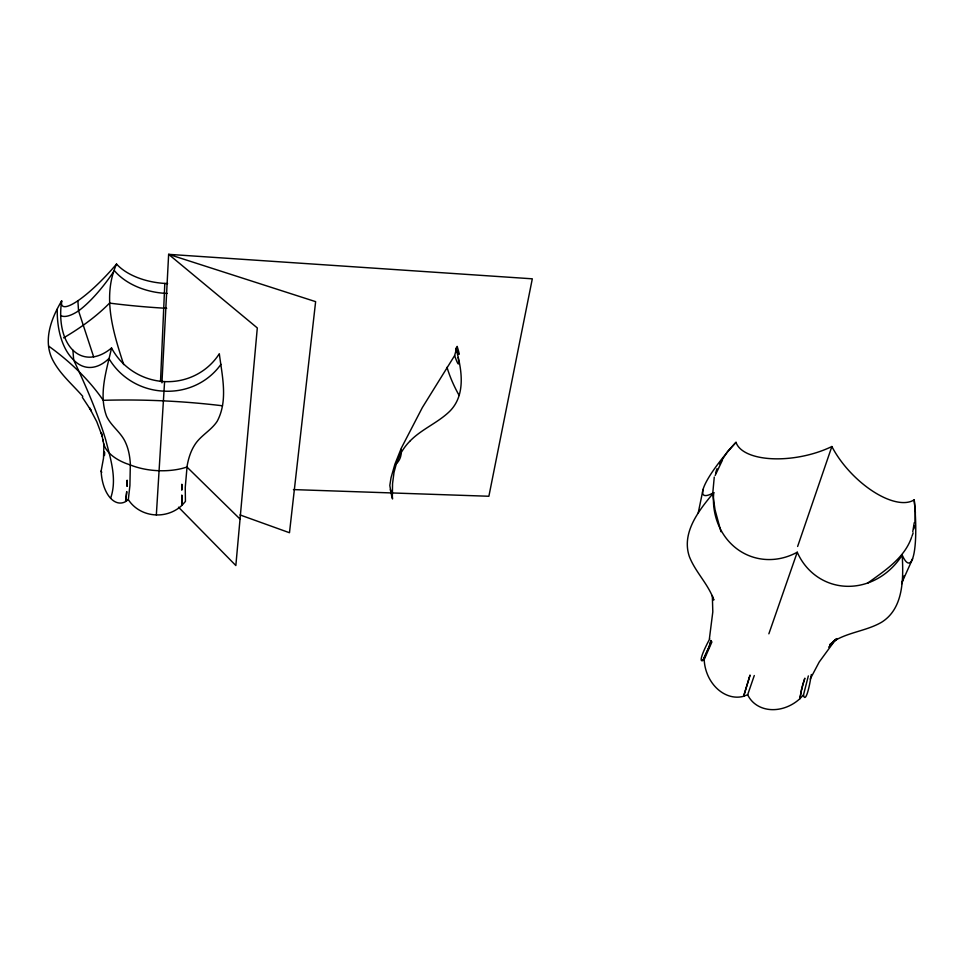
<?xml version="1.0" encoding="UTF-8"?>
<svg xmlns="http://www.w3.org/2000/svg" width="964" height="964" viewBox="0 0 964 964"><rect width="100%" height="100%" fill="white"/><g stroke="black" fill="none" stroke-linecap="round" stroke-linejoin="round"><path stroke-width="1.45" d="M712.745 493.423L714.264 477.06M915.017 521.97L915.366 512.366L914.197 499.81A62.094 29.233 45.8 0 1 831.872 446.513A61.901 28.016 -11.1 0 1 736.026 442.307L727.615 451.453L719.493 463.877M160.506 381.515L164.808 283.428M156.337 514.933L164.591 381.599M161.94 382.841L168.64 254.339L532.309 278.813L488.881 496.255L293.43 489.592M125.838 501.401L126.742 491.568L125.501 501.654A32.993 18.316 88 0 1 101.148 471.01L103.51 458.165L103.931 443.982M125.862 501.388L128.32 499.605L129.911 485.603L130.333 463.78A96.99 42.163 -67.7 0 0 125.742 442.982C121.464 432.667 111.402 426.425 106.655 416.436C98.256 394.216 106.703 370.043 111.547 348.004A60.383 36.994 -73.7 0 1 61.66 300.901A58.057 12.195 -47.9 0 0 116.536 264.052A57.466 33.607 3.8 0 0 167.591 283.573M811.339 674.511L810.857 677.439A35.15 4.302 -83.8 0 1 803.482 694.996L799.337 699.213A35.716 29.691 -37 0 1 747.666 694.743L743.027 696.442A35.885 29.185 74.1 0 1 704.19 659.593L711.962 641.855M912.751 531.767L914.258 522.633M799.867 698.671L801.638 689.188L799.843 698.695M698.237 512.86L703.081 489.387M913.92 528.85L914.438 526.091M709.384 638.843L712.806 611.911L712.336 595.511M803.482 694.996L808.338 675.921M901.846 583.714L903.943 575.954M391.059 492.917L389.817 485.434L391.023 477.746L394.927 464.13L401.41 447.947L422.365 407.531L454.622 355.596L457.141 346.377A56.611 1.88 69.5 0 1 455.803 348.161C461.696 368.513 466.395 394.638 449.682 411.339C437.632 423.039 421.328 429.209 409.664 441.404M110.607 498.255C117.415 479.012 110.402 458.298 105.594 439.379C97.28 412.062 85.796 385.841 73.686 360.03A63.865 37.572 -83.6 0 1 57.262 309.203M715.601 472.987L716.999 468.733M116.536 264.052C101.967 296.9 113.282 332.435 123.669 364.573M797.626 546.468L831.872 446.513M736.026 442.307A62.925 11.857 -47.2 0 0 713.758 492.616A65.215 58.912 -69.4 0 0 797.24 552.215L768.862 633.818M747.666 694.743L754.282 675.523M911.583 537.309C904.328 558.349 884.506 570.833 867.395 583.316M911.98 536.225L913.149 532.971M715.155 475.493L722.446 460.105M902.063 582.232L912.631 558.807M810.194 679.078L819.219 662.003L835.86 639.253L828.907 647.302L830.799 645.181M61.66 300.901C51.562 317.843 43.115 339.388 52.044 358.62C59.202 373.466 72.155 384.154 82.784 396.385M713.758 492.616C699.249 509.932 681.102 532.55 689.381 556.638C695.454 572.242 708.371 584.088 713.806 600.018L712.782 597.114M834.185 641.289L837.041 638.554L829.63 644.808L835.848 639.795L833.282 641.494C848.127 632.167 866.347 631.01 881.47 622.322C903.895 608.417 903.461 578.267 902.208 555.035A63.889 11.725 84.1 0 0 914.197 499.81M704.19 659.593L702.732 660.569A34.523 4.615 -58.8 0 1 709.721 638.915M186.98 467.058L182.726 468.299A50.598 27.293 3.1 0 1 130.357 464.973L126.031 463.455A50.586 27.233 3 0 1 103.148 439.994M240.012 514.933L289.477 532.731L315.626 301.648L168.64 254.339L257.304 327.941L235.843 565.531L178.509 507.197M186.715 466.805L240.048 519.078M82.362 397.337L91.303 410.881L89.495 407.868L96.786 421.738L102.244 436.234L101.389 433.017L103.256 441.319M101.148 471.01L101.762 472.36M93.677 356.933L78.554 310.854L77.879 300.852M720.976 531.718L715.047 509.848L712.866 494.785M72.903 350.185L73.686 360.03A63.865 35.572 -82.5 0 0 108.932 358.524A65.745 63.769 12 0 0 164.061 391.143A65.865 63.684 16.9 0 0 220.949 364.332M127.212 486.338L127.152 480.193L127.188 486.338M902.208 555.035A65.998 59.864 -67.6 0 1 846.862 586.305A65.998 59.864 -67.6 0 1 797.24 552.215M458.141 357.499A59.599 3 75.4 0 1 454.622 355.596M390.384 489.579A31.378 0.627 79.8 0 0 392.348 496.617L392.553 483.591L394.023 472.324L396.638 462.66A88.085 70.734 35.2 0 1 409.664 441.404M400.759 449.429A48.176 26.088 7.8 0 1 396.325 463.829M459.129 395.421A367.633 168.037 16.4 0 1 447.019 367.284M166.688 308.323A320.843 126.356 5.2 0 1 109.535 303.106A409.905 164.687 -1.2 0 1 63.576 337.87M167.17 293.393A60.346 41.223 2.6 0 1 164.326 293.297A60.443 41.223 5.6 0 1 114.342 270.583A61.033 16.942 -54.9 0 1 78.554 310.854A61.081 18.87 -53.4 0 1 60.587 315.457M48.634 346.1A574.243 283.85 -8.4 0 1 103.244 400.313A561.084 387.516 -1.2 0 1 222.467 405.784M128.32 499.605A33.897 31.209 -1.7 0 0 181.835 505.449L185.437 501.425L185.245 487.483L187.137 465.877A94.038 44.103 72.2 0 1 194.234 445.717C199.97 435.812 211.02 430.775 217.201 421.256C228.275 400.53 222.094 375.767 219.322 353.752A62.443 60.985 25.4 0 1 164.314 381.587A62.443 60.985 25.4 0 1 111.547 348.004M181.786 487.266L181.762 490.134L181.835 484.229L181.81 487.254M104.498 452.309L104.401 455.478L104.498 452.309M181.835 495.291L182.304 504.931L181.835 495.291M802.916 683.946L801.662 689.127L804.844 678.174L802.952 683.922M749.161 678.162L743.63 696.225L750.04 675.053L749.197 678.174M710.986 640.554L709.191 646.663L702.913 660.436L709.179 646.651L710.986 640.554"/></g></svg>
